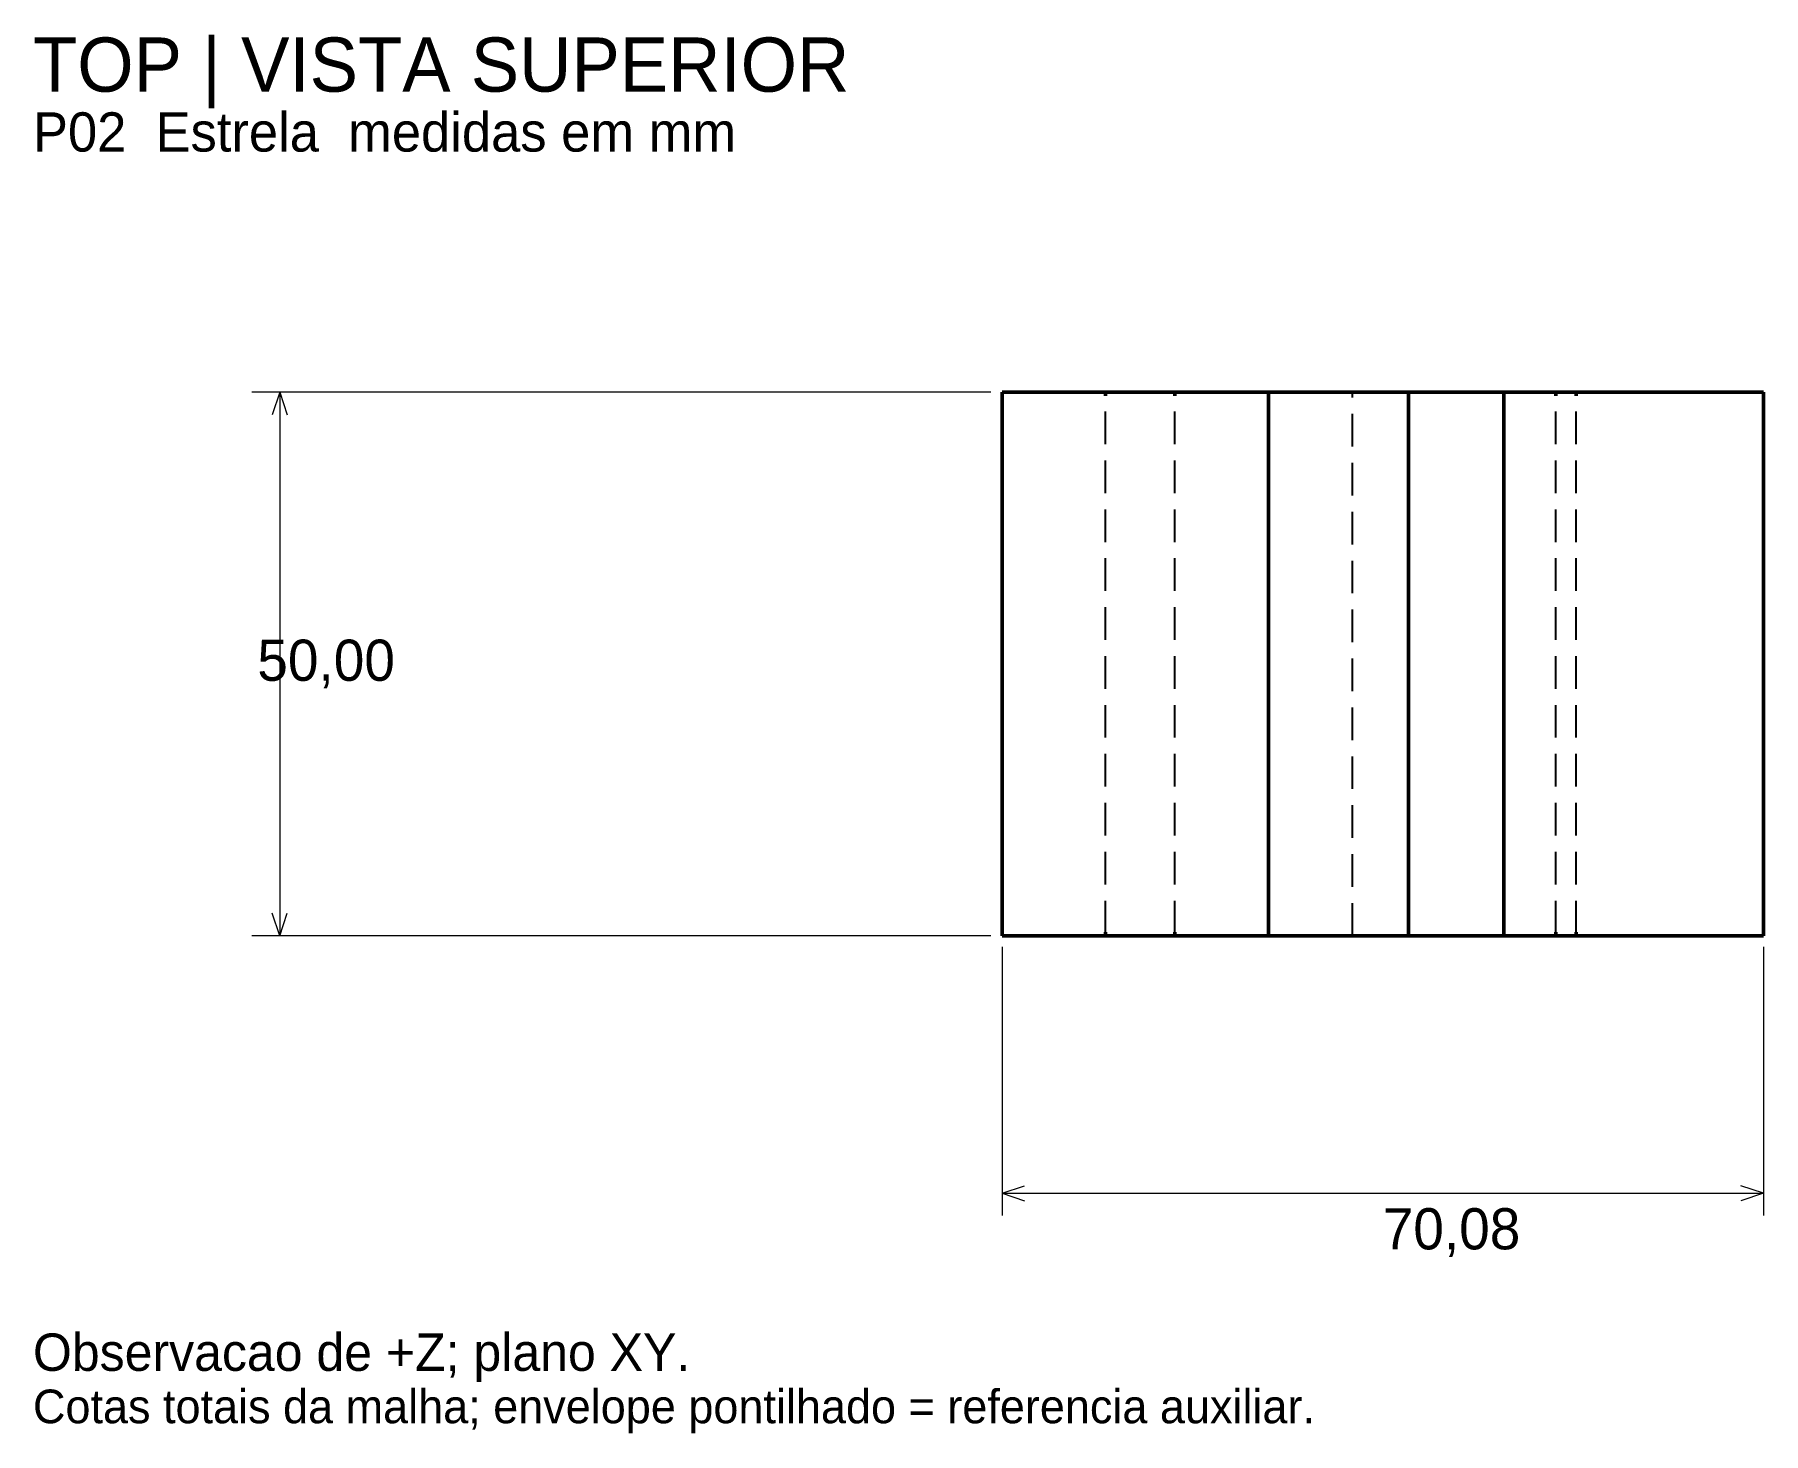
# Model space of a CAD drawing. Header units: millimetres. Extents: x 7 to 166, y 2 to 131.
import ezdxf

# ---------------------------------------------------------------- set-up
doc = ezdxf.new("R2010")
doc.units = ezdxf.units.MM
doc.linetypes.add('DOTTED', pattern=[1, 0, -1])
doc.linetypes.add('HIDDEN', pattern=[4.5, 3, -1.5])
for name, color, linetype, lineweight in [('HIDDEN', 8, 'HIDDEN', 25), ('REFERENCE', 8, 'DOTTED', 13), ('TEXT', 7, 'CONTINUOUS', 18), ('THIN', 7, 'CONTINUOUS', 18), ('VISIBLE', 7, 'CONTINUOUS', 50)]:
    doc.layers.add(name, color=color, linetype=linetype, lineweight=lineweight)

msp = doc.modelspace()

# ---------------------------------------------------------------- linework, layer by layer
at = {"layer": 'HIDDEN'}
for p, q in [((95.73, 98.13), (111.65, 98.13)), ((105.27, 98.13), (127.99, 98.13)), ((105.27, 48.35), (105.27, 97.9)), ((111.65, 48.35), (111.65, 97.9)), ((127.99, 98.13), (148.58, 98.13)), ((127.99, 48.13), (127.99, 98.13)), ((146.69, 98.13), (165.81, 98.13)), ((146.69, 48.35), (146.69, 97.9)), ((148.58, 48.35), (148.58, 97.9)), ((95.73, 48.13), (111.65, 48.13)), ((105.27, 48.13), (127.99, 48.13)), ((127.99, 48.13), (148.58, 48.13)), ((146.69, 48.13), (165.81, 48.13))]:
    msp.add_line(p, q, dxfattribs=at)
at = {"layer": 'REFERENCE'}
for p, q in [((95.73, 98.13), (165.81, 98.13)), ((95.73, 48.13), (95.73, 98.13)), ((165.81, 98.13), (165.81, 48.13)), ((165.81, 48.13), (95.73, 48.13))]:
    msp.add_line(p, q, dxfattribs=at)
at = {"layer": 'THIN'}
for p, q in [((94.7, 98.13), (26.67, 98.13)), ((29.25, 98.13), (28.56, 96.06)), ((29.25, 98.13), (29.25, 48.13)), ((29.25, 98.13), (29.94, 96.06)), ((29.25, 48.13), (28.56, 50.19)), ((29.25, 48.13), (29.94, 50.19)), ((94.7, 48.13), (26.67, 48.13)), ((95.73, 47.1), (95.73, 22.37)), ((165.81, 47.1), (165.81, 22.37)), ((95.73, 24.43), (97.79, 25.12)), ((95.73, 24.43), (165.81, 24.43)), ((95.73, 24.43), (97.79, 23.74)), ((165.81, 24.43), (163.74, 25.12)), ((165.81, 24.43), (163.74, 23.74))]:
    msp.add_line(p, q, dxfattribs=at)
at = {"layer": 'VISIBLE'}
for p, q in [((95.73, 98.13), (95.84, 98.13)), ((95.73, 98.13), (120.27, 98.13)), ((95.73, 48.13), (95.73, 98.13)), ((105.27, 98.13), (111.65, 98.13)), ((105.27, 97.79), (105.27, 98.13)), ((111.65, 97.79), (111.65, 98.13)), ((120.27, 48.13), (120.27, 98.13)), ((120.27, 98.13), (133.15, 98.13)), ((133.15, 98.13), (141.93, 98.13)), ((133.15, 48.13), (133.15, 98.13)), ((141.93, 98.13), (165.81, 98.13)), ((141.93, 48.13), (141.93, 98.13)), ((146.69, 98.13), (148.58, 98.13)), ((146.69, 97.79), (146.69, 98.13)), ((148.58, 97.79), (148.58, 98.13)), ((165.7, 98.13), (165.81, 98.13)), ((165.81, 48.13), (165.81, 98.13)), ((95.73, 48.13), (95.84, 48.13)), ((95.73, 48.13), (120.27, 48.13)), ((105.27, 48.13), (105.27, 48.46)), ((105.27, 48.13), (111.65, 48.13)), ((111.65, 48.13), (111.65, 48.46)), ((120.27, 48.13), (133.15, 48.13)), ((133.15, 48.13), (141.93, 48.13)), ((141.93, 48.13), (165.81, 48.13)), ((146.69, 48.13), (146.69, 48.46)), ((146.69, 48.13), (148.58, 48.13)), ((148.58, 48.13), (148.58, 48.46)), ((165.7, 48.13), (165.81, 48.13))]:
    msp.add_line(p, q, dxfattribs=at)

# ---------------------------------------------------------------- texts
at = {"layer": 'TEXT'}
for s, height, p in [('TOP | VISTA SUPERIOR', 4.9899, (6.54, 125.78)), ('P02  Estrela  medidas em mm', 3.6134, (6.54, 120.27)), ('50,00', 3.785, (27.19, 71.58)), ('70,08', 3.785, (130.77, 19.27)), ('Observacao de +Z; plano XY.', 3.4413, (6.54, 8.09)), ('Cotas totais da malha; envelope pontilhado = referencia auxiliar.', 3.0972, (6.54, 3.27))]:
    msp.add_text(s, height=height, dxfattribs=at).set_placement(p)

doc.saveas('drawing.dxf')
